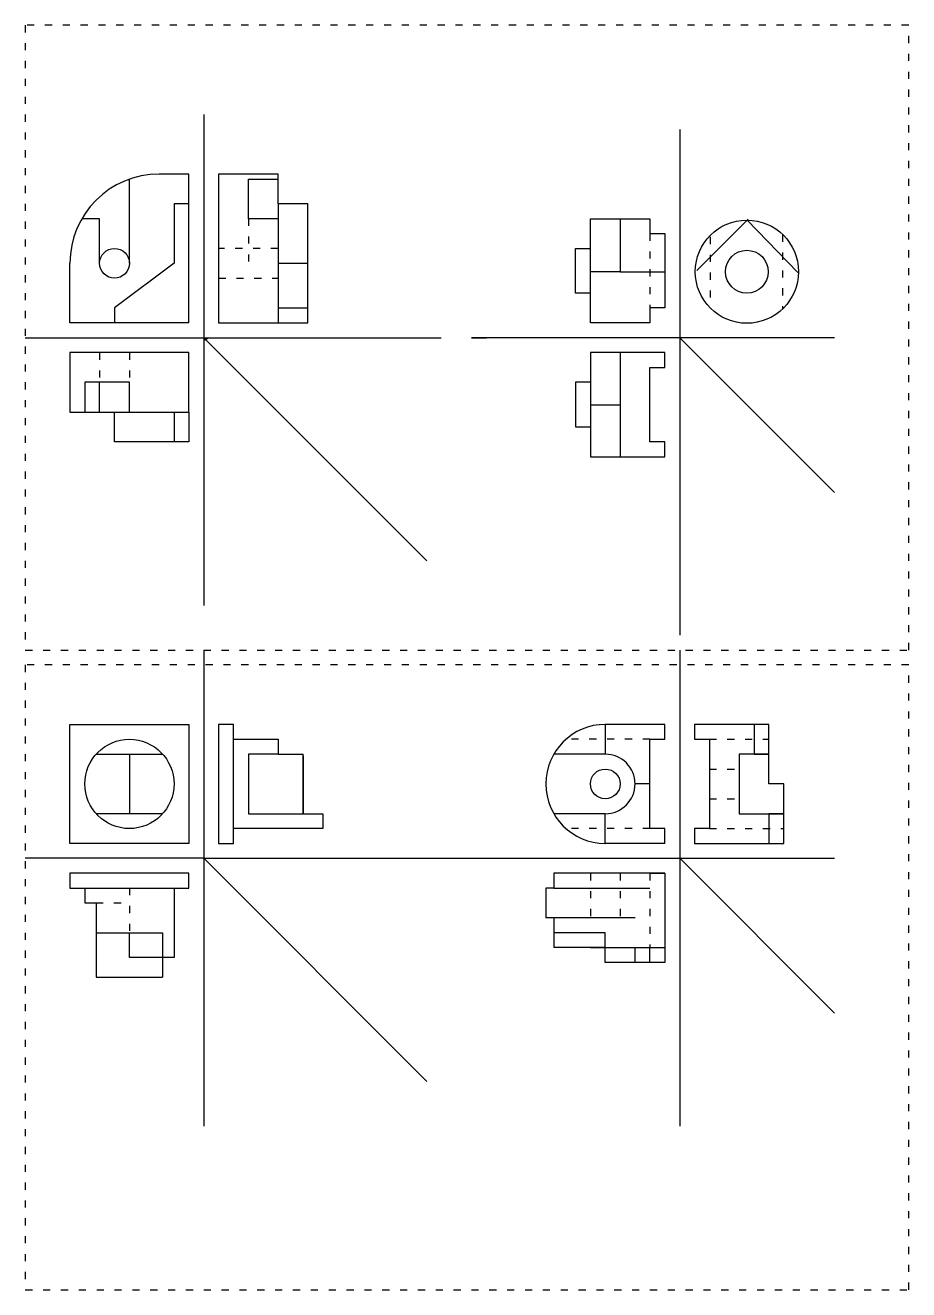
# Model space of a CAD drawing. Header units: millimetres. Extents: x -285 to 12, y -270 to 155.
import ezdxf

# ---------------------------------------------------------------- set-up
doc = ezdxf.new("R2010")
doc.units = ezdxf.units.MM
doc.header["$LTSCALE"] = 0.2
doc.header["$MEASUREMENT"] = 0
doc.linetypes.add('ACAD_ISO03W100', pattern=[30, 12, -18])

msp = doc.modelspace()

# ---------------------------------------------------------------- linework, layer by layer
for p, q in [((-225, 125), (-225, -40)), ((-65, 120), (-65, -50)), ((-250, 75), (-250, 103.28)), ((-235, 105), (-240, 105)), ((-230, 105), (-235, 105)), ((-230, 55), (-230, 105)), ((-200, 105), (-220, 105)), ((-220, 105), (-220, 55)), ((-210, 103.26), (-200.05, 103.26)), ((-210, 90), (-210, 103.26)), ((-200, 95), (-200, 105)), ((-210, 90), (-210, 100)), ((-230, 95), (-235, 95)), ((-235, 95), (-235, 75)), ((-190, 95), (-200, 95)), ((-200, 95), (-200, 55)), ((-190, 55), (-190, 95)), ((-265, 90), (-265.98, 90)), ((-260, 90), (-265, 90)), ((-260, 75), (-260, 90)), ((-200, 90), (-210, 90)), ((-95, 55), (-95, 90)), ((-95, 90), (-75, 90)), ((-85, 90), (-85, 72.18)), ((-75, 90), (-75, 85)), ((-41.99, 89.87), (-59.25, 72.63)), ((-42.34, 89.51), (-25.23, 71.88)), ((-75, 85), (-70, 85)), ((-70, 85), (-70, 60)), ((-100, 65), (-100, 80)), ((-100, 80), (-95, 80)), ((-270, 55), (-270, 75)), ((-235, 75), (-255, 60)), ((-200, 75), (-190, 75)), ((-85, 72.18), (-95, 72.18)), ((-85, 72.18), (-70, 72.18)), ((-95, 65), (-100, 65)), ((-255, 60), (-255, 55)), ((-200, 60), (-190, 60)), ((-70, 60), (-75, 60)), ((-75, 60), (-75, 55)), ((-230, 55), (-270, 55)), ((-220, 55), (-190, 55)), ((-75, 55), (-95, 55)), ((-285, 50), (-145.19, 50)), ((-225, 50), (-150, -25)), ((-13, 50), (-135, 50)), ((-135, 50), (-130, 50)), ((-65, 50), (-13, -2)), ((-230, 45), (-270, 45)), ((-270, 45), (-270, 25)), ((-230, 25), (-230, 45)), ((-70, 45), (-95, 45)), ((-95, 45), (-95, 35)), ((-85, 45), (-85, 10)), ((-70, 40), (-70, 45)), ((-75, 15), (-75, 40)), ((-75, 40), (-70, 40)), ((-250, 35), (-265, 35)), ((-265, 35), (-265, 25)), ((-260, 25), (-260, 35)), ((-250, 25), (-250, 35)), ((-95, 35), (-100, 35)), ((-100, 35), (-100, 20)), ((-95, 35), (-95, 20)), ((-95.01, 27.41), (-85, 27.41)), ((-270, 25), (-230, 25)), ((-265, 25), (-260, 25)), ((-255, 15), (-255, 25)), ((-235, 25), (-235, 15)), ((-230, 25), (-230, 15)), ((-100, 20), (-95, 20)), ((-95, 20), (-95, 10)), ((-230, 15), (-255, 15)), ((-70, 15), (-75, 15)), ((-70, 10), (-70, 15)), ((-95, 10), (-70, 10)), ((-225, -55), (-225, -215)), ((-65, -55), (-65, -215)), ((-270, -120), (-270, -80)), ((-270, -80), (-230, -80)), ((-230, -80), (-230, -120)), ((-220, -80), (-220, -120)), ((-215, -80), (-220, -80)), ((-215, -85), (-215, -80)), ((-70, -80), (-90, -80)), ((-90, -80), (-90, -90)), ((-70, -85), (-70, -80)), ((-35, -80), (-60, -80)), ((-60, -80), (-60, -85)), ((-40, -80), (-40, -90)), ((-35, -100), (-35, -80)), ((-215, -120), (-215, -85)), ((-215, -85), (-200, -85)), ((-200, -85), (-200, -90)), ((-75, -115), (-75, -85)), ((-75, -85), (-70, -85)), ((-60, -85), (-55, -85)), ((-55, -85), (-55, -115)), ((-261.18, -90), (-238.82, -90)), ((-250, -90), (-250, -110)), ((-200, -90), (-210, -90)), ((-210, -90), (-210, -110)), ((-200, -90), (-191.62, -90)), ((-191.62, -110), (-191.62, -90)), ((-191.62, -90.53), (-191.62, -110)), ((-90, -90), (-107.32, -90)), ((-35, -90), (-45, -90)), ((-45, -90), (-45, -110)), ((-40, -90), (-35, -90)), ((-75, -100), (-80, -100)), ((-30, -100), (-35, -100)), ((-30, -120), (-30, -100)), ((-238.82, -110), (-261.18, -110)), ((-210, -110), (-185, -110)), ((-185, -110), (-185, -115)), ((-90, -110), (-107.32, -110)), ((-90, -120), (-90, -110)), ((-45, -110), (-30, -110)), ((-30, -110), (-35, -110)), ((-35, -110), (-35, -120)), ((-185, -115), (-215, -115)), ((-70, -115), (-75, -115)), ((-70, -120), (-70, -115)), ((-55, -115), (-60, -115)), ((-60, -115), (-60, -120)), ((-230, -120), (-270, -120)), ((-220, -120), (-215, -120)), ((-70, -120), (-90, -120)), ((-60, -120), (-30, -120)), ((-225, -125), (-285, -125)), ((-225, -125), (-150, -125)), ((-225, -125), (-150, -200)), ((-150, -125), (-13, -125)), ((-65, -125), (-13, -177)), ((-230, -130), (-270, -130)), ((-270, -130), (-270, -135)), ((-230, -135), (-230, -130)), ((-107.32, -130), (-107.32, -135)), ((-70, -130), (-107.32, -130)), ((-107.32, -130), (-107.32, -135)), ((-75, -130), (-70, -130)), ((-70, -130), (-70, -160)), ((-270, -135), (-230, -135)), ((-265, -135), (-265, -140)), ((-235, -135), (-235, -158.38)), ((-107.32, -135), (-110, -135)), ((-110, -135), (-110, -145)), ((-107.32, -135), (-75, -135)), ((-107.32, -135), (-107.32, -135)), ((-265, -140), (-261.18, -140)), ((-261.18, -140), (-261.18, -165)), ((-80, -145), (-110, -145)), ((-107.32, -145), (-107.32, -155)), ((-261.18, -150), (-238.82, -150)), ((-250, -158.38), (-250, -150)), ((-250, -150), (-238.82, -150)), ((-238.82, -150), (-238.82, -165)), ((-90, -150), (-107.32, -150)), ((-90, -155), (-90, -150)), ((-90, -155), (-107.32, -155)), ((-95, -155), (-70, -155)), ((-90, -160), (-90, -155)), ((-80, -160), (-80, -155)), ((-75, -160), (-75, -155)), ((-235, -158.38), (-250, -158.38)), ((-235, -158.38), (-250, -158.38)), ((-70, -160), (-90, -160)), ((-261.18, -165), (-238.82, -165))]:
    msp.add_line(p, q)
at = {"linetype": 'ACAD_ISO03W100'}
for p, q in [((-210, 90), (-210, 75)), ((-75, 85), (-75, 60)), ((-54.75, 83.87), (-54.75, 59.99)), ((-30.48, 84.62), (-30.48, 59.6)), ((-200, 80), (-220, 80)), ((-220, 70), (-200, 70)), ((-260, 45), (-260, 35)), ((-250, 45), (-250, 35)), ((-75, -85), (-103.23, -85)), ((-55, -85), (-35, -85)), ((-55, -95), (-45, -95)), ((-55, -105), (-45, -105)), ((-75, -115), (-103.23, -115)), ((-55, -115), (-30, -115)), ((-95, -130), (-95, -145)), ((-85, -130), (-85, -145)), ((-75, -130), (-75, -155)), ((-250, -135), (-250, -150)), ((-261.18, -140), (-249.99, -140))]:
    msp.add_line(p, q, dxfattribs=at)
for points in [[(-285, -55), (12, -55), (12, 155), (-285, 155)], [(-285, -270), (12, -270), (12, -60), (-285, -60)]]:
    msp.add_lwpolyline(points, close=True, dxfattribs=at)
for centre, radius in [((-42.41, 72.18), 17.34), ((-255, 75), 5), ((-42.41, 72.18), 7.2), ((-250, -100), 15), ((-90, -100), 5)]:
    msp.add_circle(centre, radius)
for centre, radius, start, end in [((-240, 75), 30, 90, 180), ((-240, 75), 30, 300, 303.5573), ((-90, -100), 20, 90, 270), ((-90, -100), 10, 270, 90)]:
    msp.add_arc(centre, radius, start, end)

doc.saveas('drawing.dxf')
